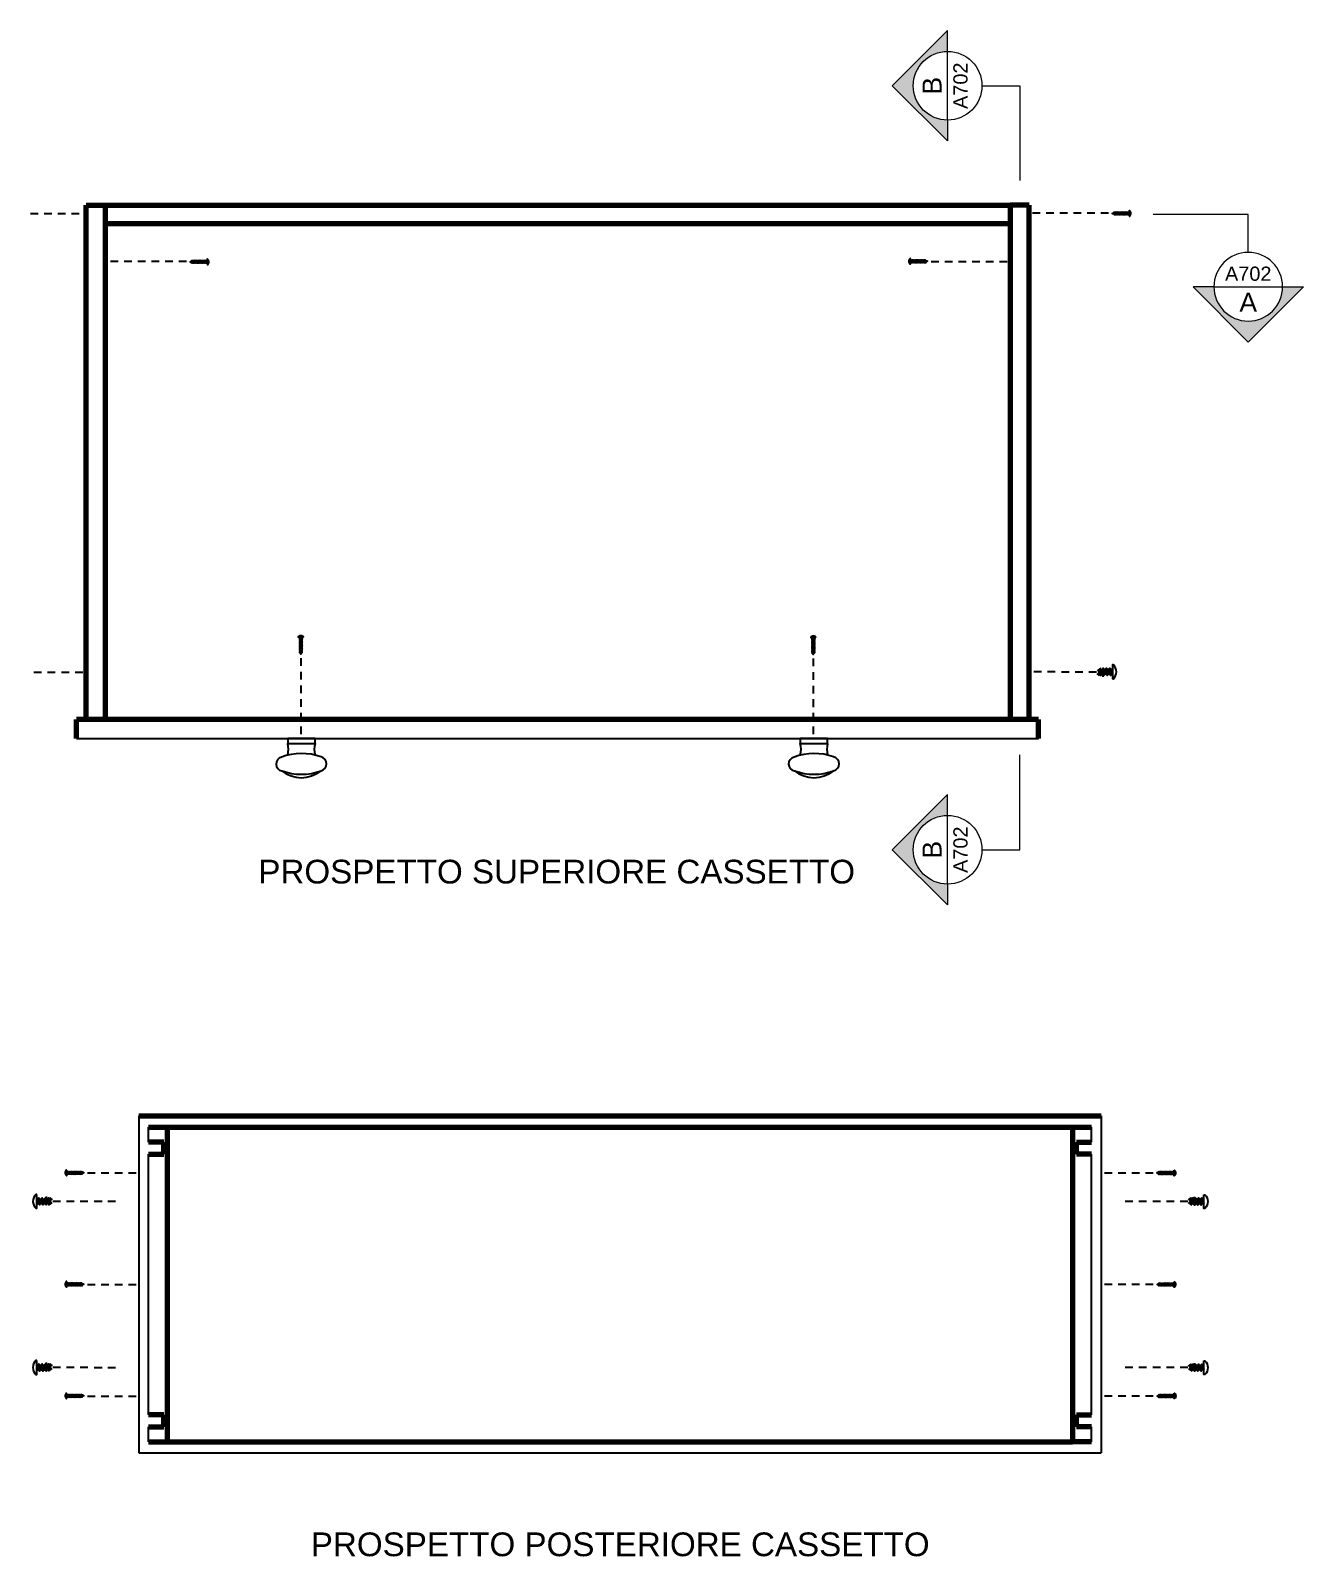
# Model space of a CAD drawing. Header units: centimetres. Extents: x 238 to 3379, y 203 to 1268.
# Drawn here: x 1805.8 to 1939.9, y 442.5 to 603.3 of the extents above; entities that cross this region are included whole.
import ezdxf
from ezdxf.enums import TextEntityAlignment as Align

# ---------------------------------------------------------------- set-up
doc = ezdxf.new("R2010")
doc.units = ezdxf.units.CM
doc.header["$MEASUREMENT"] = 0
doc.layers.add('A-ANNO-SYMB', color=2, linetype='Continuous', lineweight=18)
for name, color, linetype in [('A-FURN', 7, 'Continuous'), ('note', 1, 'Continuous'), ('viti e cerniere', 3, 'Continuous')]:
    doc.layers.add(name, color=color, linetype=linetype)
doc.styles.add('ARIAL', font='Arial.ttf')
doc.styles.get("Standard").update_dxf_attribs({"font": 'Arial.ttf'})

# ---------------------------------------------------------------- blocks, each defined once
blk = doc.blocks.new('SYMBOL')
at = {"layer": 'A-ANNO-SYMB', "linetype": 'Continuous', "lineweight": 20}
h = blk.add_hatch(color=256, dxfattribs=at)
h.dxf.hatch_style = 1
h.paths.add_polyline_path([(11.2063, 4.9481), (11.316, 4.9481, -1), (11.678, 4.9481), (11.7877, 4.9481), (11.497, 5.2405)])
at = {"linetype": 'Continuous', "lineweight": 20}
blk.add_line((11.316, 4.9481), (11.678, 4.9481), dxfattribs=at)
at = {"layer": 'A-ANNO-SYMB', "linetype": 'Continuous', "lineweight": 20}
for p, q in [((11.2063, 4.9481), (11.497, 5.2405)), ((11.7877, 4.9481), (11.497, 5.2405)), ((11.316, 4.9481), (11.2063, 4.9481)), ((11.678, 4.9481), (11.7877, 4.9481))]:
    blk.add_line(p, q, dxfattribs=at)
blk.add_circle((11.497, 4.9481), 0.181, dxfattribs=at)
for tag, p in [('TAVOLA', (11.497, 5.08)), ('SEZIONE', (11.497, 4.9181))]:
    blk.add_attdef(tag, text='', height=0.1, dxfattribs=at).set_placement(p, align=Align.TOP_CENTER)

msp = doc.modelspace()

# ---------------------------------------------------------------- linework, layer by layer
at = {"layer": 'A-ANNO-SYMB'}
for p, q in [((1906.03, 597.45), (1910.03, 597.45)), ((1910.03, 597.45), (1910.03, 587.45)), ((1934.08, 583.89), (1924.08, 583.89)), ((1934.08, 579.89), (1934.08, 583.89)), ((1910.03, 516.94), (1910.03, 526.94)), ((1906.03, 516.94), (1910.03, 516.94))]:
    msp.add_line(p, q, dxfattribs=at)
at = {"layer": 'A-FURN', "linetype": 'ByBlock', "lineweight": 100}
for p, q in [((1811.64, 530.65), (1811.64, 584.88)), ((1811.64, 584.88), (1813.64, 584.88)), ((1813.64, 584.88), (1813.64, 530.65)), ((1813.64, 584.88), (1908.99, 584.88)), ((1910.99, 584.88), (1908.99, 584.88)), ((1908.99, 584.88), (1908.99, 530.65)), ((1910.99, 530.65), (1910.99, 584.88)), ((1908.99, 582.88), (1813.64, 582.88)), ((1810.64, 528.65), (1810.64, 530.65)), ((1912, 530.65), (1810.64, 530.65)), ((1912, 528.65), (1912, 530.65)), ((1817.21, 488.88), (1918.57, 488.88)), ((1818.22, 487.71), (1917.58, 487.71)), ((1820.22, 454.53), (1820.22, 487.71)), ((1915.58, 487.71), (1915.58, 454.53)), ((1819.82, 486.11), (1818.22, 486.11)), ((1819.82, 484.87), (1819.82, 486.11)), ((1915.98, 484.87), (1915.98, 486.11)), ((1915.98, 486.11), (1917.58, 486.11)), ((1818.22, 484.87), (1819.82, 484.87)), ((1917.58, 484.87), (1915.98, 484.87)), ((1819.82, 457.37), (1818.22, 457.37)), ((1819.82, 456.13), (1819.82, 457.37)), ((1915.98, 456.13), (1915.98, 457.37)), ((1915.98, 457.37), (1917.58, 457.37)), ((1818.22, 456.13), (1819.82, 456.13)), ((1917.58, 456.13), (1915.98, 456.13)), ((1818.22, 454.53), (1820.22, 454.53)), ((1820.22, 454.53), (1915.58, 454.53)), ((1917.58, 454.53), (1915.58, 454.53))]:
    msp.add_line(p, q, dxfattribs=at)
at = {"layer": 'A-FURN'}
for p, q in [((1810.64, 528.65), (1912, 528.65)), ((1817.21, 488.88), (1817.21, 453.38)), ((1918.57, 488.88), (1918.57, 453.38)), ((1818.22, 486.11), (1818.22, 487.71)), ((1917.58, 486.11), (1917.58, 487.71)), ((1818.22, 457.37), (1818.22, 484.87)), ((1917.58, 457.37), (1917.58, 484.87)), ((1818.22, 454.53), (1818.22, 456.13)), ((1917.58, 454.53), (1917.58, 456.13)), ((1817.21, 453.38), (1918.57, 453.38))]:
    msp.add_line(p, q, dxfattribs=at)
for points in [[(1832.88, 528.65), (1832.88, 528.13), (1835.77, 528.13), (1835.77, 528.65)], [(1886.88, 528.65), (1886.88, 528.13), (1889.77, 528.13), (1889.77, 528.65)]]:
    msp.add_lwpolyline(points, close=True, dxfattribs=at)
for centre, radius, start, end in [((1830.82, 527.52), 2.15, 343.4478, 16.5522), ((1837.83, 527.52), 2.15, 163.4478, 196.5522), ((1884.82, 527.52), 2.15, 343.4478, 16.5522), ((1891.83, 527.52), 2.15, 163.4478, 196.5522), ((1832.38, 525.98), 0.729, 102.209, 261.6083), ((1834.34, 521.13), 5.95, 69.8021, 110.8156), ((1836.24, 525.99), 0.747, 282.1469, 77.8531), ((1886.38, 525.98), 0.729, 102.209, 261.6083), ((1888.34, 521.13), 5.95, 69.8021, 110.8156), ((1890.24, 525.99), 0.747, 282.1469, 77.8531), ((1834.34, 530.84), 5.95, 249.6754, 290.1979), ((1834.32, 527.75), 3.22, 230.4429, 309.304), ((1834.34, 530.84), 5.95, 249.7825, 290.1979), ((1888.34, 530.84), 5.95, 249.6754, 290.1979), ((1888.33, 527.75), 3.22, 230.4429, 309.304), ((1888.34, 530.84), 5.95, 249.7825, 290.1979)]:
    msp.add_arc(centre, radius, start, end, dxfattribs=at)
at = {"layer": 'viti e cerniere'}
for p, q in [((1805.79, 583.98), (1806.6, 583.98)), ((1807.23, 583.98), (1808.04, 583.98)), ((1808.66, 583.98), (1809.48, 583.98)), ((1810.1, 583.98), (1810.91, 583.98)), ((1912.17, 584.01), (1911.36, 584.01)), ((1913.61, 584.01), (1912.79, 584.01)), ((1915.04, 584.01), (1914.23, 584.01)), ((1916.48, 584.01), (1915.67, 584.01)), ((1917.92, 584.01), (1917.11, 584.01)), ((1919.36, 584.01), (1918.54, 584.01)), ((1920.03, 584.09), (1919.95, 584.09)), ((1920.16, 584.09), (1920.09, 584.09)), ((1920.3, 584.09), (1920.22, 584.09)), ((1920.43, 584.09), (1920.36, 584.09)), ((1920.57, 584.09), (1920.49, 584.09)), ((1920.7, 584.09), (1920.63, 584.09)), ((1920.84, 584.09), (1920.76, 584.09)), ((1920.98, 584.09), (1920.9, 584.09)), ((1921.11, 584.09), (1921.03, 584.09)), ((1921.25, 584.09), (1921.17, 584.09)), ((1921.33, 583.9), (1921.26, 583.9)), ((1921.38, 584.09), (1921.31, 584.09)), ((1921.47, 583.9), (1921.39, 583.9)), ((1921.52, 584.09), (1921.44, 584.09)), ((1921.55, 583.9), (1921.53, 583.9)), ((1822.88, 578.98), (1822.8, 578.98)), ((1823.01, 578.98), (1822.94, 578.98)), ((1823.15, 578.98), (1823.07, 578.98)), ((1823.28, 578.98), (1823.21, 578.98)), ((1823.42, 578.98), (1823.34, 578.98)), ((1823.55, 578.98), (1823.48, 578.98)), ((1823.69, 578.98), (1823.61, 578.98)), ((1823.83, 578.98), (1823.75, 578.98)), ((1823.96, 578.98), (1823.88, 578.98)), ((1824.1, 578.98), (1824.02, 578.98)), ((1824.23, 578.98), (1824.16, 578.98)), ((1824.37, 578.98), (1824.29, 578.98)), ((1898.49, 579.05), (1898.51, 579.05)), ((1898.57, 579.05), (1898.65, 579.05)), ((1898.71, 579.05), (1898.79, 579.05)), ((1900.68, 578.94), (1901.5, 578.94)), ((1902.12, 578.94), (1902.93, 578.94)), ((1903.56, 578.94), (1904.37, 578.94)), ((1905, 578.94), (1905.81, 578.94)), ((1906.44, 578.94), (1907.25, 578.94)), ((1907.87, 578.94), (1908.68, 578.94)), ((1815.02, 578.91), (1814.21, 578.91)), ((1816.46, 578.91), (1815.64, 578.91)), ((1817.89, 578.91), (1817.08, 578.91)), ((1819.33, 578.91), (1818.52, 578.91)), ((1820.77, 578.91), (1819.96, 578.91)), ((1822.21, 578.91), (1821.4, 578.91)), ((1824.18, 578.79), (1824.11, 578.79)), ((1824.32, 578.79), (1824.24, 578.79)), ((1824.4, 578.79), (1824.38, 578.79)), ((1898.52, 578.86), (1898.6, 578.86)), ((1898.66, 578.86), (1898.74, 578.86)), ((1898.79, 578.86), (1898.87, 578.86)), ((1898.93, 578.86), (1899.01, 578.86)), ((1899.07, 578.86), (1899.14, 578.86)), ((1899.2, 578.86), (1899.28, 578.86)), ((1899.34, 578.86), (1899.41, 578.86)), ((1899.47, 578.86), (1899.55, 578.86)), ((1899.61, 578.86), (1899.68, 578.86)), ((1899.74, 578.86), (1899.82, 578.86)), ((1899.88, 578.86), (1899.96, 578.86)), ((1900.01, 578.86), (1900.09, 578.86)), ((1834.18, 539.29), (1834.18, 539.22)), ((1834.18, 539.16), (1834.18, 539.08)), ((1834.18, 539.02), (1834.18, 538.95)), ((1834.18, 538.89), (1834.18, 538.81)), ((1834.18, 538.75), (1834.18, 538.68)), ((1834.36, 539.33), (1834.36, 539.3)), ((1834.36, 539.24), (1834.36, 539.17)), ((1834.36, 539.11), (1834.36, 539.03)), ((1888.17, 539.26), (1888.17, 539.18)), ((1888.17, 539.13), (1888.17, 539.05)), ((1888.17, 538.99), (1888.17, 538.91)), ((1888.17, 538.85), (1888.17, 538.78)), ((1888.17, 538.72), (1888.17, 538.64)), ((1888.35, 539.3), (1888.35, 539.27)), ((1888.35, 539.21), (1888.35, 539.13)), ((1888.35, 539.08), (1888.35, 539)), ((1834.18, 538.62), (1834.18, 538.54)), ((1834.18, 538.48), (1834.18, 538.4)), ((1834.18, 538.35), (1834.18, 538.27)), ((1834.18, 538.21), (1834.18, 538.13)), ((1834.18, 538.07), (1834.18, 538)), ((1834.18, 537.94), (1834.18, 537.86)), ((1834.18, 537.8), (1834.18, 537.73)), ((1834.25, 537.13), (1834.25, 536.32)), ((1888.17, 538.58), (1888.17, 538.51)), ((1888.17, 538.45), (1888.17, 538.37)), ((1888.17, 538.31), (1888.17, 538.24)), ((1888.17, 538.18), (1888.17, 538.1)), ((1888.17, 538.04), (1888.17, 537.96)), ((1888.17, 537.91), (1888.17, 537.83)), ((1888.17, 537.77), (1888.17, 537.69)), ((1806.13, 535.66), (1806.94, 535.66)), ((1807.56, 535.66), (1808.38, 535.66)), ((1809.04, 535.65), (1809.85, 535.65)), ((1810.48, 535.65), (1811.29, 535.65)), ((1834.25, 535.7), (1834.25, 534.88)), ((1888.24, 537.1), (1888.24, 536.29)), ((1888.24, 535.66), (1888.24, 534.85)), ((1912.29, 535.68), (1911.48, 535.68)), ((1913.73, 535.68), (1912.92, 535.68)), ((1915.2, 535.66), (1914.39, 535.66)), ((1916.64, 535.66), (1915.83, 535.66)), ((1918.08, 535.66), (1917.27, 535.66)), ((1919, 535.92), (1918.8, 535.92)), ((1919.34, 535.92), (1919.15, 535.92)), ((1919.69, 535.92), (1919.5, 535.92)), ((1834.25, 534.26), (1834.25, 533.45)), ((1888.24, 534.22), (1888.24, 533.41)), ((1919.22, 535.45), (1919.02, 535.45)), ((1919.56, 535.45), (1919.37, 535.45)), ((1919.78, 535.45), (1919.71, 535.45)), ((1834.25, 532.82), (1834.25, 532.01)), ((1888.24, 532.79), (1888.24, 531.97)), ((1834.25, 531.38), (1834.25, 530.57)), ((1888.24, 531.35), (1888.24, 530.54)), ((1834.25, 529.94), (1834.25, 529.13)), ((1888.24, 529.91), (1888.24, 529.1)), ((1809.61, 482.99), (1809.63, 482.99)), ((1809.64, 482.8), (1809.72, 482.8)), ((1809.69, 482.99), (1809.77, 482.99)), ((1809.77, 482.8), (1809.85, 482.8)), ((1809.82, 482.99), (1809.9, 482.99)), ((1809.91, 482.8), (1809.99, 482.8)), ((1810.05, 482.8), (1810.12, 482.8)), ((1810.18, 482.8), (1810.26, 482.8)), ((1810.32, 482.8), (1810.39, 482.8)), ((1810.45, 482.8), (1810.53, 482.8)), ((1810.59, 482.8), (1810.66, 482.8)), ((1810.72, 482.8), (1810.8, 482.8)), ((1810.86, 482.8), (1810.94, 482.8)), ((1811, 482.8), (1811.07, 482.8)), ((1811.13, 482.8), (1811.21, 482.8)), ((1811.8, 482.88), (1812.61, 482.88)), ((1813.24, 482.88), (1814.05, 482.88)), ((1814.68, 482.88), (1815.49, 482.88)), ((1816.11, 482.88), (1816.93, 482.88)), ((1919.75, 482.86), (1918.94, 482.86)), ((1921.19, 482.86), (1920.37, 482.86)), ((1922.62, 482.86), (1921.81, 482.86)), ((1924.06, 482.86), (1923.25, 482.86)), ((1924.73, 482.78), (1924.66, 482.78)), ((1924.87, 482.78), (1924.79, 482.78)), ((1925, 482.78), (1924.93, 482.78)), ((1925.14, 482.78), (1925.06, 482.78)), ((1925.27, 482.78), (1925.2, 482.78)), ((1925.41, 482.78), (1925.33, 482.78)), ((1925.55, 482.78), (1925.47, 482.78)), ((1925.68, 482.78), (1925.6, 482.78)), ((1925.82, 482.78), (1925.74, 482.78)), ((1925.95, 482.78), (1925.88, 482.78)), ((1926.04, 482.97), (1925.96, 482.97)), ((1926.09, 482.78), (1926.01, 482.78)), ((1926.17, 482.97), (1926.1, 482.97)), ((1926.22, 482.78), (1926.15, 482.78)), ((1926.26, 482.97), (1926.23, 482.97)), ((1806.45, 480.12), (1806.52, 480.12)), ((1806.54, 479.64), (1806.74, 479.64)), ((1806.67, 480.12), (1806.86, 480.12)), ((1806.89, 479.64), (1807.08, 479.64)), ((1807.01, 480.12), (1807.21, 480.12)), ((1807.23, 479.64), (1807.43, 479.64)), ((1808.15, 479.9), (1808.96, 479.9)), ((1809.59, 479.9), (1810.4, 479.9)), ((1811.03, 479.9), (1811.84, 479.9)), ((1812.5, 479.89), (1813.32, 479.89)), ((1813.94, 479.89), (1814.75, 479.89)), ((1921.92, 479.87), (1921.11, 479.87)), ((1923.36, 479.87), (1922.55, 479.87)), ((1924.84, 479.88), (1924.03, 479.88)), ((1926.27, 479.88), (1925.46, 479.88)), ((1927.71, 479.88), (1926.9, 479.88)), ((1928.63, 479.62), (1928.44, 479.62)), ((1928.85, 480.1), (1928.65, 480.1)), ((1928.98, 479.62), (1928.78, 479.62)), ((1929.2, 480.1), (1929, 480.1)), ((1929.32, 479.62), (1929.13, 479.62)), ((1929.41, 480.1), (1929.35, 480.1)), ((1809.6, 471.23), (1809.62, 471.23)), ((1809.68, 471.23), (1809.76, 471.23)), ((1809.82, 471.23), (1809.89, 471.23)), ((1926.05, 471.22), (1925.97, 471.22)), ((1926.18, 471.22), (1926.1, 471.22)), ((1926.26, 471.22), (1926.24, 471.22)), ((1809.63, 471.05), (1809.71, 471.05)), ((1809.77, 471.05), (1809.84, 471.05)), ((1809.9, 471.05), (1809.98, 471.05)), ((1810.04, 471.05), (1810.12, 471.05)), ((1810.17, 471.05), (1810.25, 471.05)), ((1810.31, 471.05), (1810.39, 471.05)), ((1810.45, 471.05), (1810.52, 471.05)), ((1810.58, 471.05), (1810.66, 471.05)), ((1810.72, 471.05), (1810.79, 471.05)), ((1810.85, 471.05), (1810.93, 471.05)), ((1810.99, 471.05), (1811.06, 471.05)), ((1811.12, 471.05), (1811.2, 471.05)), ((1811.79, 471.12), (1812.61, 471.12)), ((1813.23, 471.12), (1814.04, 471.12)), ((1814.67, 471.12), (1815.48, 471.12)), ((1816.11, 471.12), (1816.92, 471.12)), ((1919.76, 471.11), (1918.94, 471.11)), ((1921.19, 471.11), (1920.38, 471.11)), ((1922.63, 471.11), (1921.82, 471.11)), ((1924.07, 471.11), (1923.26, 471.11)), ((1924.74, 471.03), (1924.66, 471.03)), ((1924.88, 471.03), (1924.8, 471.03)), ((1925.01, 471.03), (1924.93, 471.03)), ((1925.15, 471.03), (1925.07, 471.03)), ((1925.28, 471.03), (1925.21, 471.03)), ((1925.42, 471.03), (1925.34, 471.03)), ((1925.55, 471.03), (1925.48, 471.03)), ((1925.69, 471.03), (1925.61, 471.03)), ((1925.82, 471.03), (1925.75, 471.03)), ((1925.96, 471.03), (1925.88, 471.03)), ((1926.1, 471.03), (1926.02, 471.03)), ((1926.23, 471.03), (1926.15, 471.03)), ((1806.45, 462.61), (1806.52, 462.61)), ((1806.54, 462.14), (1806.74, 462.14)), ((1806.67, 462.61), (1806.86, 462.61)), ((1806.89, 462.14), (1807.08, 462.14)), ((1807.01, 462.61), (1807.21, 462.61)), ((1807.23, 462.14), (1807.43, 462.14)), ((1808.15, 462.4), (1808.96, 462.4)), ((1809.59, 462.4), (1810.4, 462.4)), ((1811.03, 462.4), (1811.84, 462.4)), ((1812.5, 462.38), (1813.32, 462.38)), ((1813.94, 462.38), (1814.75, 462.38)), ((1921.92, 462.37), (1921.11, 462.37)), ((1923.36, 462.37), (1922.55, 462.37)), ((1924.84, 462.38), (1924.03, 462.38)), ((1926.27, 462.38), (1925.46, 462.38)), ((1927.71, 462.38), (1926.9, 462.38)), ((1928.63, 462.12), (1928.44, 462.12)), ((1928.85, 462.59), (1928.65, 462.59)), ((1928.98, 462.12), (1928.78, 462.12)), ((1929.2, 462.59), (1929, 462.59)), ((1929.32, 462.12), (1929.13, 462.12)), ((1929.41, 462.59), (1929.35, 462.59)), ((1809.59, 459.48), (1809.62, 459.48)), ((1809.63, 459.3), (1809.7, 459.3)), ((1809.68, 459.48), (1809.75, 459.48)), ((1809.76, 459.3), (1809.84, 459.3)), ((1809.81, 459.48), (1809.89, 459.48)), ((1809.9, 459.3), (1809.97, 459.3)), ((1810.03, 459.3), (1810.11, 459.3)), ((1810.17, 459.3), (1810.25, 459.3)), ((1810.3, 459.3), (1810.38, 459.3)), ((1810.44, 459.3), (1810.52, 459.3)), ((1810.58, 459.3), (1810.65, 459.3)), ((1810.71, 459.3), (1810.79, 459.3)), ((1810.85, 459.3), (1810.92, 459.3)), ((1810.98, 459.3), (1811.06, 459.3)), ((1811.12, 459.3), (1811.19, 459.3)), ((1811.79, 459.37), (1812.6, 459.37)), ((1813.23, 459.37), (1814.04, 459.37)), ((1814.66, 459.37), (1815.48, 459.37)), ((1816.1, 459.37), (1816.91, 459.37)), ((1919.76, 459.35), (1918.95, 459.35)), ((1921.2, 459.35), (1920.39, 459.35)), ((1922.64, 459.35), (1921.83, 459.35)), ((1924.07, 459.35), (1923.26, 459.35)), ((1924.74, 459.28), (1924.67, 459.28)), ((1924.88, 459.28), (1924.8, 459.28)), ((1925.02, 459.28), (1924.94, 459.28)), ((1925.15, 459.28), (1925.07, 459.28)), ((1925.29, 459.28), (1925.21, 459.28)), ((1925.42, 459.28), (1925.35, 459.28)), ((1925.56, 459.28), (1925.48, 459.28)), ((1925.69, 459.28), (1925.62, 459.28)), ((1925.83, 459.28), (1925.75, 459.28)), ((1925.96, 459.28), (1925.89, 459.28)), ((1926.05, 459.47), (1925.97, 459.47)), ((1926.1, 459.28), (1926.02, 459.28)), ((1926.19, 459.47), (1926.11, 459.47)), ((1926.24, 459.28), (1926.16, 459.28)), ((1926.27, 459.47), (1926.25, 459.47))]:
    msp.add_line(p, q, dxfattribs=at)
at = {"layer": 'viti e cerniere', "linetype": 'ByBlock', "lineweight": 100}
for p, q in [((1918.65, 535.92), (1918.26, 535.66)), ((1918.26, 535.66), (1918.53, 535.45)), ((1918.68, 535.45), (1918.87, 535.45)), ((1807.55, 480.12), (1807.36, 480.12)), ((1807.58, 479.64), (1807.97, 479.91)), ((1807.97, 479.91), (1807.71, 480.12)), ((1927.89, 479.89), (1928.16, 480.1)), ((1928.28, 479.62), (1927.89, 479.89)), ((1928.31, 480.1), (1928.5, 480.1)), ((1807.55, 462.61), (1807.36, 462.61)), ((1807.58, 462.14), (1807.97, 462.4)), ((1807.97, 462.4), (1807.71, 462.61)), ((1927.89, 462.38), (1928.16, 462.59)), ((1928.28, 462.12), (1927.89, 462.38)), ((1928.31, 462.59), (1928.5, 462.59))]:
    msp.add_line(p, q, dxfattribs=at)
at = {"layer": 'viti e cerniere'}
for points in [[(1919.98, 583.9), (1919.92, 583.9), (1919.76, 583.99), (1919.89, 584.07)], [(1919.95, 584.14), (1919.89, 584.07), (1919.88, 584.04), (1919.88, 583.95), (1919.95, 584.14), (1919.95, 584.09), (1919.92, 583.99), (1919.88, 583.95)], [(1920.09, 584.14), (1920.03, 584.09), (1919.98, 583.9), (1919.98, 583.84), (1920.09, 584.14), (1920.09, 584.09), (1920.04, 583.9), (1919.98, 583.84)], [(1920.22, 584.14), (1920.16, 584.09), (1920.11, 583.9), (1920.11, 583.84), (1920.22, 584.14), (1920.22, 584.09), (1920.17, 583.9), (1920.11, 583.84)], [(1920.36, 584.14), (1920.3, 584.09), (1920.25, 583.9), (1920.25, 583.84), (1920.36, 584.14), (1920.36, 584.09), (1920.31, 583.9), (1920.25, 583.84)], [(1920.49, 584.14), (1920.43, 584.09), (1920.38, 583.9), (1920.38, 583.84), (1920.49, 584.14), (1920.49, 584.09), (1920.44, 583.9), (1920.38, 583.84)], [(1920.63, 584.14), (1920.57, 584.09), (1920.52, 583.9), (1920.52, 583.84), (1920.63, 584.14), (1920.63, 584.09), (1920.58, 583.9), (1920.52, 583.84)], [(1920.76, 584.14), (1920.7, 584.09), (1920.65, 583.9), (1920.65, 583.84), (1920.76, 584.14), (1920.76, 584.09), (1920.71, 583.9), (1920.65, 583.84)], [(1920.9, 584.14), (1920.84, 584.09), (1920.79, 583.9), (1920.79, 583.84), (1920.9, 584.14), (1920.9, 584.09), (1920.85, 583.9), (1920.79, 583.84)], [(1921.03, 584.14), (1920.98, 584.09), (1920.93, 583.9), (1920.93, 583.84), (1921.03, 584.14), (1921.03, 584.09), (1920.98, 583.9), (1920.93, 583.84)], [(1921.17, 584.14), (1921.11, 584.09), (1921.06, 583.9), (1921.06, 583.84), (1921.17, 584.14), (1921.17, 584.09), (1921.12, 583.9), (1921.06, 583.84)], [(1921.31, 584.14), (1921.25, 584.09), (1921.2, 583.9), (1921.2, 583.84), (1921.31, 584.14), (1921.31, 584.09), (1921.26, 583.9), (1921.2, 583.84)], [(1921.44, 584.14), (1921.38, 584.09), (1921.33, 583.9), (1921.33, 583.84), (1921.44, 584.14), (1921.44, 584.09), (1921.39, 583.9), (1921.33, 583.84)], [(1921.55, 584.12), (1921.52, 584.09), (1921.47, 583.9), (1921.47, 583.84), (1921.55, 584.08)], [(1921.55, 583.99), (1921.53, 583.9), (1921.47, 583.84)], [(1822.83, 578.79), (1822.77, 578.79), (1822.61, 578.89), (1822.74, 578.96)], [(1822.8, 579.04), (1822.74, 578.96), (1822.73, 578.94), (1822.73, 578.84), (1822.8, 579.04), (1822.8, 578.98), (1822.78, 578.89), (1822.73, 578.84)], [(1822.94, 579.04), (1822.88, 578.98), (1822.83, 578.79), (1822.83, 578.74), (1822.94, 579.04), (1822.94, 578.98), (1822.89, 578.79), (1822.83, 578.74)], [(1823.07, 579.04), (1823.01, 578.98), (1822.96, 578.79), (1822.96, 578.74), (1823.07, 579.04), (1823.07, 578.98), (1823.02, 578.79), (1822.96, 578.74)], [(1823.21, 579.04), (1823.15, 578.98), (1823.1, 578.79), (1823.1, 578.74), (1823.21, 579.04), (1823.21, 578.98), (1823.16, 578.79), (1823.1, 578.74)], [(1823.34, 579.04), (1823.28, 578.98), (1823.23, 578.79), (1823.23, 578.74), (1823.34, 579.04), (1823.34, 578.98), (1823.29, 578.79), (1823.23, 578.74)], [(1823.48, 579.04), (1823.42, 578.98), (1823.37, 578.79), (1823.37, 578.74), (1823.48, 579.04), (1823.48, 578.98), (1823.43, 578.79), (1823.37, 578.74)], [(1823.61, 579.04), (1823.55, 578.98), (1823.5, 578.79), (1823.5, 578.74), (1823.61, 579.04), (1823.61, 578.98), (1823.56, 578.79), (1823.5, 578.74)], [(1823.75, 579.04), (1823.69, 578.98), (1823.64, 578.79), (1823.64, 578.74), (1823.75, 579.04), (1823.75, 578.98), (1823.7, 578.79), (1823.64, 578.74)], [(1823.88, 579.04), (1823.83, 578.98), (1823.78, 578.79), (1823.78, 578.74), (1823.88, 579.04), (1823.88, 578.98), (1823.84, 578.79), (1823.78, 578.74)], [(1824.02, 579.04), (1823.96, 578.98), (1823.91, 578.79), (1823.91, 578.74), (1824.02, 579.04), (1824.02, 578.98), (1823.97, 578.79), (1823.91, 578.74)], [(1824.16, 579.04), (1824.1, 578.98), (1824.05, 578.79), (1824.05, 578.74), (1824.16, 579.04), (1824.16, 578.98), (1824.11, 578.79), (1824.05, 578.74)], [(1824.29, 579.04), (1824.23, 578.98), (1824.18, 578.79), (1824.18, 578.74), (1824.29, 579.04), (1824.29, 578.98), (1824.24, 578.79), (1824.18, 578.74)], [(1824.4, 579.01), (1824.37, 578.98), (1824.32, 578.79), (1824.32, 578.74), (1824.4, 578.97)], [(1898.49, 578.83), (1898.52, 578.86), (1898.57, 579.05), (1898.57, 579.1), (1898.49, 578.87)], [(1898.49, 578.95), (1898.51, 579.05), (1898.57, 579.1)], [(1898.6, 578.8), (1898.66, 578.86), (1898.71, 579.05), (1898.71, 579.1), (1898.6, 578.8), (1898.6, 578.86), (1898.65, 579.05), (1898.71, 579.1)], [(1898.74, 578.8), (1898.79, 578.86), (1898.84, 579.05), (1898.84, 579.1), (1898.74, 578.8), (1898.74, 578.86), (1898.79, 579.05), (1898.84, 579.1)], [(1898.87, 578.8), (1898.93, 578.86), (1898.98, 579.05), (1898.98, 579.1), (1898.87, 578.8), (1898.87, 578.86), (1898.92, 579.05), (1898.98, 579.1)], [(1899.01, 578.8), (1899.07, 578.86), (1899.12, 579.05), (1899.12, 579.1), (1899.01, 578.8), (1899.01, 578.86), (1899.06, 579.05), (1899.12, 579.1)], [(1899.14, 578.8), (1899.2, 578.86), (1899.25, 579.05), (1899.25, 579.1), (1899.14, 578.8), (1899.14, 578.86), (1899.19, 579.05), (1899.25, 579.1)], [(1899.28, 578.8), (1899.34, 578.86), (1899.39, 579.05), (1899.39, 579.1), (1899.28, 578.8), (1899.28, 578.86), (1899.33, 579.05), (1899.39, 579.1)], [(1899.41, 578.8), (1899.47, 578.86), (1899.52, 579.05), (1899.52, 579.1), (1899.41, 578.8), (1899.41, 578.86), (1899.46, 579.05), (1899.52, 579.1)], [(1899.55, 578.8), (1899.61, 578.86), (1899.66, 579.05), (1899.66, 579.1), (1899.55, 578.8), (1899.55, 578.86), (1899.6, 579.05), (1899.66, 579.1)], [(1899.68, 578.8), (1899.74, 578.86), (1899.79, 579.05), (1899.79, 579.1), (1899.68, 578.8), (1899.68, 578.86), (1899.73, 579.05), (1899.79, 579.1)], [(1899.82, 578.8), (1899.88, 578.86), (1899.93, 579.05), (1899.93, 579.1), (1899.82, 578.8), (1899.82, 578.86), (1899.87, 579.05), (1899.93, 579.1)], [(1899.96, 578.8), (1900.01, 578.86), (1900.06, 579.05), (1900.06, 579.1), (1899.96, 578.8), (1899.96, 578.86), (1900.01, 579.05), (1900.06, 579.1)], [(1900.06, 579.05), (1900.12, 579.05), (1900.29, 578.95), (1900.15, 578.88)], [(1900.09, 578.8), (1900.15, 578.88), (1900.16, 578.9), (1900.16, 579), (1900.09, 578.8), (1900.09, 578.86), (1900.12, 578.95), (1900.16, 579)], [(1824.4, 578.89), (1824.38, 578.79), (1824.32, 578.74)], [(1834.12, 539.22), (1834.18, 539.16), (1834.36, 539.11), (1834.42, 539.11), (1834.12, 539.22), (1834.18, 539.22), (1834.36, 539.17), (1834.42, 539.11)], [(1834.12, 539.08), (1834.18, 539.02), (1834.36, 538.97), (1834.42, 538.97), (1834.12, 539.08), (1834.18, 539.08), (1834.36, 539.03), (1834.42, 538.97)], [(1834.12, 538.95), (1834.18, 538.89), (1834.36, 538.84), (1834.42, 538.84), (1834.12, 538.95), (1834.18, 538.95), (1834.36, 538.9), (1834.42, 538.84)], [(1834.12, 538.81), (1834.18, 538.75), (1834.36, 538.7), (1834.42, 538.7), (1834.12, 538.81), (1834.18, 538.81), (1834.36, 538.76), (1834.42, 538.7)], [(1834.15, 539.33), (1834.18, 539.29), (1834.36, 539.24), (1834.42, 539.24), (1834.19, 539.33)], [(1834.27, 539.33), (1834.36, 539.3), (1834.42, 539.24)], [(1888.11, 539.18), (1888.17, 539.13), (1888.35, 539.08), (1888.41, 539.08), (1888.11, 539.18), (1888.17, 539.18), (1888.35, 539.13), (1888.41, 539.08)], [(1888.11, 539.05), (1888.17, 538.99), (1888.35, 538.94), (1888.41, 538.94), (1888.11, 539.05), (1888.17, 539.05), (1888.35, 539), (1888.41, 538.94)], [(1888.11, 538.91), (1888.17, 538.85), (1888.35, 538.8), (1888.41, 538.8), (1888.11, 538.91), (1888.17, 538.91), (1888.35, 538.86), (1888.41, 538.8)], [(1888.11, 538.78), (1888.17, 538.72), (1888.35, 538.67), (1888.41, 538.67), (1888.11, 538.78), (1888.17, 538.78), (1888.35, 538.73), (1888.41, 538.67)], [(1888.13, 539.3), (1888.17, 539.26), (1888.35, 539.21), (1888.41, 539.21), (1888.18, 539.3)], [(1888.26, 539.3), (1888.35, 539.27), (1888.41, 539.21)], [(1834.12, 538.68), (1834.18, 538.62), (1834.36, 538.57), (1834.42, 538.57), (1834.12, 538.68), (1834.18, 538.68), (1834.36, 538.63), (1834.42, 538.57)], [(1834.12, 538.54), (1834.18, 538.48), (1834.36, 538.43), (1834.42, 538.43), (1834.12, 538.54), (1834.18, 538.54), (1834.36, 538.49), (1834.42, 538.43)], [(1834.12, 538.4), (1834.18, 538.35), (1834.36, 538.3), (1834.42, 538.3), (1834.12, 538.4), (1834.18, 538.4), (1834.36, 538.35), (1834.42, 538.3)], [(1834.12, 538.27), (1834.18, 538.21), (1834.36, 538.16), (1834.42, 538.16), (1834.12, 538.27), (1834.18, 538.27), (1834.36, 538.22), (1834.42, 538.16)], [(1834.12, 538.13), (1834.18, 538.07), (1834.36, 538.02), (1834.42, 538.02), (1834.12, 538.13), (1834.18, 538.13), (1834.36, 538.08), (1834.42, 538.02)], [(1834.12, 538), (1834.18, 537.94), (1834.36, 537.89), (1834.42, 537.89), (1834.12, 538), (1834.18, 538), (1834.36, 537.95), (1834.42, 537.89)], [(1834.12, 537.86), (1834.18, 537.8), (1834.36, 537.75), (1834.42, 537.75), (1834.12, 537.86), (1834.18, 537.86), (1834.36, 537.81), (1834.42, 537.75)], [(1834.12, 537.73), (1834.2, 537.66), (1834.22, 537.66), (1834.32, 537.66), (1834.12, 537.73), (1834.18, 537.73), (1834.27, 537.7), (1834.32, 537.66)], [(1834.36, 537.75), (1834.36, 537.69), (1834.27, 537.53), (1834.2, 537.66)], [(1888.11, 538.64), (1888.17, 538.58), (1888.35, 538.53), (1888.41, 538.53), (1888.11, 538.64), (1888.17, 538.64), (1888.35, 538.59), (1888.41, 538.53)], [(1888.11, 538.51), (1888.17, 538.45), (1888.35, 538.4), (1888.41, 538.4), (1888.11, 538.51), (1888.17, 538.51), (1888.35, 538.46), (1888.41, 538.4)], [(1888.11, 538.37), (1888.17, 538.31), (1888.35, 538.26), (1888.41, 538.26), (1888.11, 538.37), (1888.17, 538.37), (1888.35, 538.32), (1888.41, 538.26)], [(1888.11, 538.24), (1888.17, 538.18), (1888.35, 538.13), (1888.41, 538.13), (1888.11, 538.24), (1888.17, 538.24), (1888.35, 538.19), (1888.41, 538.13)], [(1888.11, 538.1), (1888.17, 538.04), (1888.35, 537.99), (1888.41, 537.99), (1888.11, 538.1), (1888.17, 538.1), (1888.35, 538.05), (1888.41, 537.99)], [(1888.11, 537.96), (1888.17, 537.91), (1888.35, 537.86), (1888.41, 537.86), (1888.11, 537.96), (1888.17, 537.96), (1888.35, 537.91), (1888.41, 537.86)], [(1888.11, 537.83), (1888.17, 537.77), (1888.35, 537.72), (1888.41, 537.72), (1888.11, 537.83), (1888.17, 537.83), (1888.35, 537.78), (1888.41, 537.72)], [(1888.11, 537.69), (1888.18, 537.63), (1888.21, 537.62), (1888.3, 537.62), (1888.11, 537.69), (1888.17, 537.69), (1888.26, 537.67), (1888.3, 537.62)], [(1888.35, 537.72), (1888.35, 537.66), (1888.26, 537.5), (1888.18, 537.63)], [(1918.8, 536.07), (1918.65, 535.92), (1918.53, 535.45), (1918.53, 535.3), (1918.8, 536.07), (1918.8, 535.92), (1918.68, 535.45), (1918.53, 535.3)], [(1919.15, 536.07), (1919, 535.92), (1918.87, 535.45), (1918.87, 535.3), (1919.15, 536.07), (1919.15, 535.92), (1919.02, 535.45), (1918.87, 535.3)], [(1919.5, 536.07), (1919.34, 535.92), (1919.22, 535.45), (1919.22, 535.3), (1919.5, 536.07), (1919.5, 535.92), (1919.37, 535.45), (1919.22, 535.3)], [(1919.78, 536.01), (1919.69, 535.92), (1919.56, 535.45), (1919.56, 535.3), (1919.78, 535.89)], [(1919.78, 535.69), (1919.71, 535.45), (1919.56, 535.3)], [(1809.61, 482.77), (1809.64, 482.8), (1809.69, 482.99), (1809.69, 483.04), (1809.61, 482.81)], [(1809.61, 482.89), (1809.63, 482.99), (1809.69, 483.04)], [(1809.72, 482.74), (1809.77, 482.8), (1809.82, 482.99), (1809.82, 483.04), (1809.72, 482.74), (1809.72, 482.8), (1809.77, 482.99), (1809.82, 483.04)], [(1809.85, 482.74), (1809.91, 482.8), (1809.96, 482.99), (1809.96, 483.04), (1809.85, 482.74), (1809.85, 482.8), (1809.9, 482.99), (1809.96, 483.04)], [(1809.99, 482.74), (1810.05, 482.8), (1810.1, 482.99), (1810.1, 483.04), (1809.99, 482.74), (1809.99, 482.8), (1810.04, 482.99), (1810.1, 483.04)], [(1810.12, 482.74), (1810.18, 482.8), (1810.23, 482.99), (1810.23, 483.04), (1810.12, 482.74), (1810.12, 482.8), (1810.17, 482.99), (1810.23, 483.04)], [(1810.26, 482.74), (1810.32, 482.8), (1810.37, 482.99), (1810.37, 483.04), (1810.26, 482.74), (1810.26, 482.8), (1810.31, 482.99), (1810.37, 483.04)], [(1810.39, 482.74), (1810.45, 482.8), (1810.5, 482.99), (1810.5, 483.04), (1810.39, 482.74), (1810.39, 482.8), (1810.44, 482.99), (1810.5, 483.04)], [(1810.53, 482.74), (1810.59, 482.8), (1810.64, 482.99), (1810.64, 483.04), (1810.53, 482.74), (1810.53, 482.8), (1810.58, 482.99), (1810.64, 483.04)], [(1810.66, 482.74), (1810.72, 482.8), (1810.77, 482.99), (1810.77, 483.04), (1810.66, 482.74), (1810.66, 482.8), (1810.71, 482.99), (1810.77, 483.04)], [(1810.8, 482.74), (1810.86, 482.8), (1810.91, 482.99), (1810.91, 483.04), (1810.8, 482.74), (1810.8, 482.8), (1810.85, 482.99), (1810.91, 483.04)], [(1810.94, 482.74), (1811, 482.8), (1811.05, 482.99), (1811.05, 483.04), (1810.94, 482.74), (1810.94, 482.8), (1810.99, 482.99), (1811.05, 483.04)], [(1811.07, 482.74), (1811.13, 482.8), (1811.18, 482.99), (1811.18, 483.04), (1811.07, 482.74), (1811.07, 482.8), (1811.12, 482.99), (1811.18, 483.04)], [(1811.18, 482.99), (1811.24, 482.99), (1811.4, 482.89), (1811.27, 482.82)], [(1811.21, 482.74), (1811.27, 482.82), (1811.28, 482.84), (1811.28, 482.94), (1811.21, 482.74), (1811.21, 482.8), (1811.23, 482.89), (1811.28, 482.94)], [(1924.68, 482.97), (1924.62, 482.97), (1924.46, 482.88), (1924.59, 482.8)], [(1924.66, 482.73), (1924.59, 482.8), (1924.58, 482.83), (1924.58, 482.92), (1924.66, 482.73), (1924.66, 482.78), (1924.63, 482.88), (1924.58, 482.92)], [(1924.79, 482.73), (1924.73, 482.78), (1924.68, 482.97), (1924.68, 483.03), (1924.79, 482.73), (1924.79, 482.78), (1924.74, 482.97), (1924.68, 483.03)], [(1924.93, 482.73), (1924.87, 482.78), (1924.82, 482.97), (1924.82, 483.03), (1924.93, 482.73), (1924.93, 482.78), (1924.88, 482.97), (1924.82, 483.03)], [(1925.06, 482.73), (1925, 482.78), (1924.95, 482.97), (1924.95, 483.03), (1925.06, 482.73), (1925.06, 482.78), (1925.01, 482.97), (1924.95, 483.03)], [(1925.2, 482.73), (1925.14, 482.78), (1925.09, 482.97), (1925.09, 483.03), (1925.2, 482.73), (1925.2, 482.78), (1925.15, 482.97), (1925.09, 483.03)], [(1925.33, 482.73), (1925.27, 482.78), (1925.22, 482.97), (1925.22, 483.03), (1925.33, 482.73), (1925.33, 482.78), (1925.28, 482.97), (1925.22, 483.03)], [(1925.47, 482.73), (1925.41, 482.78), (1925.36, 482.97), (1925.36, 483.03), (1925.47, 482.73), (1925.47, 482.78), (1925.42, 482.97), (1925.36, 483.03)], [(1925.6, 482.73), (1925.55, 482.78), (1925.5, 482.97), (1925.5, 483.03), (1925.6, 482.73), (1925.6, 482.78), (1925.55, 482.97), (1925.5, 483.03)], [(1925.74, 482.73), (1925.68, 482.78), (1925.63, 482.97), (1925.63, 483.03), (1925.74, 482.73), (1925.74, 482.78), (1925.69, 482.97), (1925.63, 483.03)], [(1925.88, 482.73), (1925.82, 482.78), (1925.77, 482.97), (1925.77, 483.03), (1925.88, 482.73), (1925.88, 482.78), (1925.83, 482.97), (1925.77, 483.03)], [(1926.01, 482.73), (1925.95, 482.78), (1925.9, 482.97), (1925.9, 483.03), (1926.01, 482.73), (1926.01, 482.78), (1925.96, 482.97), (1925.9, 483.03)], [(1926.15, 482.73), (1926.09, 482.78), (1926.04, 482.97), (1926.04, 483.03), (1926.15, 482.73), (1926.15, 482.78), (1926.1, 482.97), (1926.04, 483.03)], [(1926.26, 482.75), (1926.22, 482.78), (1926.17, 482.97), (1926.17, 483.03), (1926.26, 482.8)], [(1926.26, 482.88), (1926.23, 482.97), (1926.17, 483.03)], [(1806.45, 479.56), (1806.54, 479.64), (1806.67, 480.12), (1806.67, 480.26), (1806.45, 479.67)], [(1806.45, 479.88), (1806.52, 480.12), (1806.67, 480.26)], [(1806.74, 479.5), (1806.89, 479.64), (1807.01, 480.12), (1807.01, 480.26), (1806.74, 479.5), (1806.74, 479.64), (1806.86, 480.12), (1807.01, 480.26)], [(1807.08, 479.5), (1807.23, 479.64), (1807.36, 480.12), (1807.36, 480.26), (1807.08, 479.5), (1807.08, 479.64), (1807.21, 480.12), (1807.36, 480.26)], [(1807.43, 479.5), (1807.58, 479.64), (1807.71, 480.12), (1807.71, 480.26), (1807.43, 479.5), (1807.43, 479.64), (1807.55, 480.12), (1807.71, 480.26)], [(1928.44, 479.48), (1928.28, 479.62), (1928.16, 480.1), (1928.16, 480.24), (1928.44, 479.48), (1928.44, 479.62), (1928.31, 480.1), (1928.16, 480.24)], [(1928.78, 479.48), (1928.63, 479.62), (1928.5, 480.1), (1928.5, 480.24), (1928.78, 479.48), (1928.78, 479.62), (1928.65, 480.1), (1928.5, 480.24)], [(1929.13, 479.48), (1928.98, 479.62), (1928.85, 480.1), (1928.85, 480.24), (1929.13, 479.48), (1929.13, 479.62), (1929, 480.1), (1928.85, 480.24)], [(1929.41, 479.54), (1929.32, 479.62), (1929.2, 480.1), (1929.2, 480.24), (1929.41, 479.66)], [(1929.41, 479.86), (1929.35, 480.1), (1929.2, 480.24)], [(1809.6, 471.01), (1809.63, 471.05), (1809.68, 471.23), (1809.68, 471.29), (1809.6, 471.06)], [(1809.6, 471.14), (1809.62, 471.23), (1809.68, 471.29)], [(1809.71, 470.99), (1809.77, 471.05), (1809.82, 471.23), (1809.82, 471.29), (1809.71, 470.99), (1809.71, 471.05), (1809.76, 471.23), (1809.82, 471.29)], [(1809.84, 470.99), (1809.9, 471.05), (1809.95, 471.23), (1809.95, 471.29), (1809.84, 470.99), (1809.84, 471.05), (1809.89, 471.23), (1809.95, 471.29)], [(1809.98, 470.99), (1810.04, 471.05), (1810.09, 471.23), (1810.09, 471.29), (1809.98, 470.99), (1809.98, 471.05), (1810.03, 471.23), (1810.09, 471.29)], [(1810.12, 470.99), (1810.17, 471.05), (1810.22, 471.23), (1810.22, 471.29), (1810.12, 470.99), (1810.12, 471.05), (1810.17, 471.23), (1810.22, 471.29)], [(1810.25, 470.99), (1810.31, 471.05), (1810.36, 471.23), (1810.36, 471.29), (1810.25, 470.99), (1810.25, 471.05), (1810.3, 471.23), (1810.36, 471.29)], [(1810.39, 470.99), (1810.45, 471.05), (1810.5, 471.23), (1810.5, 471.29), (1810.39, 470.99), (1810.39, 471.05), (1810.44, 471.23), (1810.5, 471.29)], [(1810.52, 470.99), (1810.58, 471.05), (1810.63, 471.23), (1810.63, 471.29), (1810.52, 470.99), (1810.52, 471.05), (1810.57, 471.23), (1810.63, 471.29)], [(1810.66, 470.99), (1810.72, 471.05), (1810.77, 471.23), (1810.77, 471.29), (1810.66, 470.99), (1810.66, 471.05), (1810.71, 471.23), (1810.77, 471.29)], [(1810.79, 470.99), (1810.85, 471.05), (1810.9, 471.23), (1810.9, 471.29), (1810.79, 470.99), (1810.79, 471.05), (1810.84, 471.23), (1810.9, 471.29)], [(1810.93, 470.99), (1810.99, 471.05), (1811.04, 471.23), (1811.04, 471.29), (1810.93, 470.99), (1810.93, 471.05), (1810.98, 471.23), (1811.04, 471.29)], [(1811.06, 470.99), (1811.12, 471.05), (1811.17, 471.23), (1811.17, 471.29), (1811.06, 470.99), (1811.06, 471.05), (1811.11, 471.23), (1811.17, 471.29)], [(1811.17, 471.23), (1811.23, 471.23), (1811.39, 471.14), (1811.26, 471.07)], [(1811.2, 470.99), (1811.26, 471.07), (1811.27, 471.09), (1811.27, 471.18), (1811.2, 470.99), (1811.2, 471.05), (1811.23, 471.14), (1811.27, 471.18)], [(1924.69, 471.22), (1924.63, 471.22), (1924.47, 471.12), (1924.6, 471.05)], [(1924.8, 470.97), (1924.74, 471.03), (1924.69, 471.22), (1924.69, 471.27), (1924.8, 470.97), (1924.8, 471.03), (1924.75, 471.22), (1924.69, 471.27)], [(1924.93, 470.97), (1924.88, 471.03), (1924.83, 471.22), (1924.83, 471.27), (1924.93, 470.97), (1924.93, 471.03), (1924.88, 471.22), (1924.83, 471.27)], [(1925.07, 470.97), (1925.01, 471.03), (1924.96, 471.22), (1924.96, 471.27), (1925.07, 470.97), (1925.07, 471.03), (1925.02, 471.22), (1924.96, 471.27)], [(1925.21, 470.97), (1925.15, 471.03), (1925.1, 471.22), (1925.1, 471.27), (1925.21, 470.97), (1925.21, 471.03), (1925.16, 471.22), (1925.1, 471.27)], [(1925.34, 470.97), (1925.28, 471.03), (1925.23, 471.22), (1925.23, 471.27), (1925.34, 470.97), (1925.34, 471.03), (1925.29, 471.22), (1925.23, 471.27)], [(1925.48, 470.97), (1925.42, 471.03), (1925.37, 471.22), (1925.37, 471.27), (1925.48, 470.97), (1925.48, 471.03), (1925.43, 471.22), (1925.37, 471.27)], [(1925.61, 470.97), (1925.55, 471.03), (1925.5, 471.22), (1925.5, 471.27), (1925.61, 470.97), (1925.61, 471.03), (1925.56, 471.22), (1925.5, 471.27)], [(1925.75, 470.97), (1925.69, 471.03), (1925.64, 471.22), (1925.64, 471.27), (1925.75, 470.97), (1925.75, 471.03), (1925.7, 471.22), (1925.64, 471.27)], [(1925.88, 470.97), (1925.82, 471.03), (1925.77, 471.22), (1925.77, 471.27), (1925.88, 470.97), (1925.88, 471.03), (1925.83, 471.22), (1925.77, 471.27)], [(1926.02, 470.97), (1925.96, 471.03), (1925.91, 471.22), (1925.91, 471.27), (1926.02, 470.97), (1926.02, 471.03), (1925.97, 471.22), (1925.91, 471.27)], [(1926.15, 470.97), (1926.1, 471.03), (1926.05, 471.22), (1926.05, 471.27), (1926.15, 470.97), (1926.15, 471.03), (1926.1, 471.22), (1926.05, 471.27)], [(1926.26, 471), (1926.23, 471.03), (1926.18, 471.22), (1926.18, 471.27), (1926.26, 471.04)], [(1926.26, 471.12), (1926.24, 471.22), (1926.18, 471.27)], [(1924.66, 470.97), (1924.6, 471.05), (1924.59, 471.07), (1924.59, 471.17), (1924.66, 470.97), (1924.66, 471.03), (1924.64, 471.12), (1924.59, 471.17)], [(1806.45, 462.05), (1806.54, 462.14), (1806.67, 462.61), (1806.67, 462.76), (1806.45, 462.17)], [(1806.45, 462.37), (1806.52, 462.61), (1806.67, 462.76)], [(1806.74, 461.99), (1806.89, 462.14), (1807.01, 462.61), (1807.01, 462.76), (1806.74, 461.99), (1806.74, 462.14), (1806.86, 462.61), (1807.01, 462.76)], [(1807.08, 461.99), (1807.23, 462.14), (1807.36, 462.61), (1807.36, 462.76), (1807.08, 461.99), (1807.08, 462.14), (1807.21, 462.61), (1807.36, 462.76)], [(1807.43, 461.99), (1807.58, 462.14), (1807.71, 462.61), (1807.71, 462.76), (1807.43, 461.99), (1807.43, 462.14), (1807.55, 462.61), (1807.71, 462.76)], [(1928.44, 461.98), (1928.28, 462.12), (1928.16, 462.59), (1928.16, 462.74), (1928.44, 461.98), (1928.44, 462.12), (1928.31, 462.59), (1928.16, 462.74)], [(1928.78, 461.98), (1928.63, 462.12), (1928.5, 462.59), (1928.5, 462.74), (1928.78, 461.98), (1928.78, 462.12), (1928.65, 462.59), (1928.5, 462.74)], [(1929.13, 461.98), (1928.98, 462.12), (1928.85, 462.59), (1928.85, 462.74), (1929.13, 461.98), (1929.13, 462.12), (1929, 462.59), (1928.85, 462.74)], [(1929.41, 462.04), (1929.32, 462.12), (1929.2, 462.59), (1929.2, 462.74), (1929.41, 462.15)], [(1929.41, 462.36), (1929.35, 462.59), (1929.2, 462.74)], [(1809.59, 459.26), (1809.63, 459.3), (1809.68, 459.48), (1809.68, 459.54), (1809.59, 459.31)], [(1809.59, 459.39), (1809.62, 459.48), (1809.68, 459.54)], [(1809.7, 459.24), (1809.76, 459.3), (1809.81, 459.48), (1809.81, 459.54), (1809.7, 459.24), (1809.7, 459.3), (1809.75, 459.48), (1809.81, 459.54)], [(1809.84, 459.24), (1809.9, 459.3), (1809.95, 459.48), (1809.95, 459.54), (1809.84, 459.24), (1809.84, 459.3), (1809.89, 459.48), (1809.95, 459.54)], [(1809.97, 459.24), (1810.03, 459.3), (1810.08, 459.48), (1810.08, 459.54), (1809.97, 459.24), (1809.97, 459.3), (1810.02, 459.48), (1810.08, 459.54)], [(1810.11, 459.24), (1810.17, 459.3), (1810.22, 459.48), (1810.22, 459.54), (1810.11, 459.24), (1810.11, 459.3), (1810.16, 459.48), (1810.22, 459.54)], [(1810.25, 459.24), (1810.3, 459.3), (1810.35, 459.48), (1810.35, 459.54), (1810.25, 459.24), (1810.25, 459.3), (1810.3, 459.48), (1810.35, 459.54)], [(1810.38, 459.24), (1810.44, 459.3), (1810.49, 459.48), (1810.49, 459.54), (1810.38, 459.24), (1810.38, 459.3), (1810.43, 459.48), (1810.49, 459.54)], [(1810.52, 459.24), (1810.58, 459.3), (1810.63, 459.48), (1810.63, 459.54), (1810.52, 459.24), (1810.52, 459.3), (1810.57, 459.48), (1810.63, 459.54)], [(1810.65, 459.24), (1810.71, 459.3), (1810.76, 459.48), (1810.76, 459.54), (1810.65, 459.24), (1810.65, 459.3), (1810.7, 459.48), (1810.76, 459.54)], [(1810.79, 459.24), (1810.85, 459.3), (1810.9, 459.48), (1810.9, 459.54), (1810.79, 459.24), (1810.79, 459.3), (1810.84, 459.48), (1810.9, 459.54)], [(1810.92, 459.24), (1810.98, 459.3), (1811.03, 459.48), (1811.03, 459.54), (1810.92, 459.24), (1810.92, 459.3), (1810.97, 459.48), (1811.03, 459.54)], [(1811.06, 459.24), (1811.12, 459.3), (1811.17, 459.48), (1811.17, 459.54), (1811.06, 459.24), (1811.06, 459.3), (1811.11, 459.48), (1811.17, 459.54)], [(1811.17, 459.48), (1811.23, 459.48), (1811.39, 459.39), (1811.26, 459.31)], [(1811.19, 459.24), (1811.26, 459.31), (1811.27, 459.34), (1811.27, 459.43), (1811.19, 459.24), (1811.19, 459.3), (1811.22, 459.39), (1811.27, 459.43)], [(1924.69, 459.47), (1924.63, 459.47), (1924.47, 459.37), (1924.6, 459.3)], [(1924.67, 459.22), (1924.6, 459.3), (1924.6, 459.32), (1924.6, 459.42), (1924.67, 459.22), (1924.67, 459.28), (1924.64, 459.37), (1924.6, 459.42)], [(1924.8, 459.22), (1924.74, 459.28), (1924.69, 459.47), (1924.69, 459.52), (1924.8, 459.22), (1924.8, 459.28), (1924.75, 459.47), (1924.69, 459.52)], [(1924.94, 459.22), (1924.88, 459.28), (1924.83, 459.47), (1924.83, 459.52), (1924.94, 459.22), (1924.94, 459.28), (1924.89, 459.47), (1924.83, 459.52)], [(1925.07, 459.22), (1925.02, 459.28), (1924.97, 459.47), (1924.97, 459.52), (1925.07, 459.22), (1925.07, 459.28), (1925.02, 459.47), (1924.97, 459.52)], [(1925.21, 459.22), (1925.15, 459.28), (1925.1, 459.47), (1925.1, 459.52), (1925.21, 459.22), (1925.21, 459.28), (1925.16, 459.47), (1925.1, 459.52)], [(1925.35, 459.22), (1925.29, 459.28), (1925.24, 459.47), (1925.24, 459.52), (1925.35, 459.22), (1925.35, 459.28), (1925.3, 459.47), (1925.24, 459.52)], [(1925.48, 459.22), (1925.42, 459.28), (1925.37, 459.47), (1925.37, 459.52), (1925.48, 459.22), (1925.48, 459.28), (1925.43, 459.47), (1925.37, 459.52)], [(1925.62, 459.22), (1925.56, 459.28), (1925.51, 459.47), (1925.51, 459.52), (1925.62, 459.22), (1925.62, 459.28), (1925.57, 459.47), (1925.51, 459.52)], [(1925.75, 459.22), (1925.69, 459.28), (1925.64, 459.47), (1925.64, 459.52), (1925.75, 459.22), (1925.75, 459.28), (1925.7, 459.47), (1925.64, 459.52)], [(1925.89, 459.22), (1925.83, 459.28), (1925.78, 459.47), (1925.78, 459.52), (1925.89, 459.22), (1925.89, 459.28), (1925.84, 459.47), (1925.78, 459.52)], [(1926.02, 459.22), (1925.96, 459.28), (1925.91, 459.47), (1925.91, 459.52), (1926.02, 459.22), (1926.02, 459.28), (1925.97, 459.47), (1925.91, 459.52)], [(1926.16, 459.22), (1926.1, 459.28), (1926.05, 459.47), (1926.05, 459.52), (1926.16, 459.22), (1926.16, 459.28), (1926.11, 459.47), (1926.05, 459.52)], [(1926.27, 459.25), (1926.24, 459.28), (1926.19, 459.47), (1926.19, 459.52), (1926.27, 459.29)], [(1926.27, 459.37), (1926.25, 459.47), (1926.19, 459.52)]]:
    msp.add_lwpolyline(points, dxfattribs=at)
for points in [[(1921.55, 583.71), (1921.59, 583.71, 0.451416), (1921.59, 584.28), (1921.55, 584.28)], [(1824.4, 578.6), (1824.44, 578.6, 0.451416), (1824.44, 579.17), (1824.4, 579.17)], [(1898.49, 579.24), (1898.45, 579.24, 0.451416), (1898.45, 578.67), (1898.49, 578.67)], [(1834.55, 539.33), (1834.55, 539.37, 0.451416), (1833.99, 539.37), (1833.99, 539.33)], [(1888.54, 539.3), (1888.54, 539.33, 0.451416), (1887.98, 539.33), (1887.98, 539.3)], [(1919.78, 534.96), (1919.87, 534.96, 0.451416), (1919.87, 536.41), (1919.78, 536.41)], [(1809.61, 483.18), (1809.57, 483.18, 0.451416), (1809.57, 482.61), (1809.61, 482.61)], [(1926.26, 483.16), (1926.29, 483.16, -0.451416), (1926.29, 482.59), (1926.26, 482.59)], [(1806.45, 480.6), (1806.36, 480.6, 0.451416), (1806.36, 479.16), (1806.45, 479.16)], [(1929.41, 480.58), (1929.5, 480.58, -0.451416), (1929.5, 479.14), (1929.41, 479.14)], [(1809.6, 471.42), (1809.56, 471.42, 0.451416), (1809.56, 470.86), (1809.6, 470.86)], [(1926.26, 471.41), (1926.3, 471.41, -0.451416), (1926.3, 470.84), (1926.26, 470.84)], [(1806.45, 463.1), (1806.36, 463.1, 0.451416), (1806.36, 461.65), (1806.45, 461.65)], [(1929.41, 463.08), (1929.5, 463.08, -0.451416), (1929.5, 461.64), (1929.41, 461.64)], [(1809.59, 459.67), (1809.56, 459.67, 0.451416), (1809.56, 459.11), (1809.59, 459.11)], [(1926.27, 459.66), (1926.31, 459.66, -0.451416), (1926.31, 459.09), (1926.27, 459.09)]]:
    msp.add_lwpolyline(points, format="xyb", close=True, dxfattribs=at)

# ---------------------------------------------------------------- block references
at = {"layer": 'A-ANNO-SYMB', "linetype": 'Continuous', "lineweight": 20}
ref = msp.add_blockref('SYMBOL', (2001.37, 367.51), dxfattribs=dict(at, xscale=20, yscale=20, zscale=20, rotation=90))
ref.add_attrib('SEZIONE', 'B', dxfattribs={"linetype": 'Continuous', "lineweight": 20, "height": 2, "rotation": 90, "style": 'ARIAL'}).set_placement((1899.77, 597.45), align=Align.TOP_CENTER)
ref.add_attrib('TAVOLA', 'A702', dxfattribs={"linetype": 'Continuous', "lineweight": 20, "height": 1.5, "rotation": 90, "style": 'ARIAL'}).set_placement((1903.01, 597.45), align=Align.TOP_CENTER)
ref = msp.add_blockref('SYMBOL', (1704.14, 675.23), dxfattribs=dict(at, xscale=-20, yscale=20, zscale=20, rotation=180))
ref.add_attrib('SEZIONE', 'A', dxfattribs={"layer": '0', "linetype": 'Continuous', "lineweight": 20, "height": 2, "style": 'ARIAL'}).set_placement((1934.08, 575.63), align=Align.TOP_CENTER)
ref.add_attrib('TAVOLA', 'A702', dxfattribs={"layer": '0', "linetype": 'Continuous', "lineweight": 20, "height": 1.5, "style": 'ARIAL'}).set_placement((1934.08, 578.39), align=Align.TOP_CENTER)
ref = msp.add_blockref('SYMBOL', (2001.37, 287), dxfattribs=dict(at, xscale=20, yscale=20, zscale=20, rotation=90))
ref.add_attrib('SEZIONE', 'B', dxfattribs={"layer": '0', "linetype": 'Continuous', "lineweight": 20, "height": 2, "rotation": 90, "style": 'ARIAL'}).set_placement((1899.77, 516.94), align=Align.TOP_CENTER)
ref.add_attrib('TAVOLA', 'A702', dxfattribs={"layer": '0', "linetype": 'Continuous', "lineweight": 20, "height": 1.5, "rotation": 90, "style": 'ARIAL'}).set_placement((1903.01, 516.94), align=Align.TOP_CENTER)

# ---------------------------------------------------------------- texts
at = {"layer": 'note', "char_height": 2.5, "attachment_point": 1}
for s, insert in [('PROSPETTO SUPERIORE CASSETTO\\P ', (1829.79, 515.88)), ('PROSPETTO POSTERIORE CASSETTO ', (1835.32, 444.99))]:
    msp.add_mtext_dynamic_manual_height_columns(s, width=66.7777, gutter_width=1, heights=[0], dxfattribs=dict(at, insert=insert))

doc.saveas('drawing.dxf')
